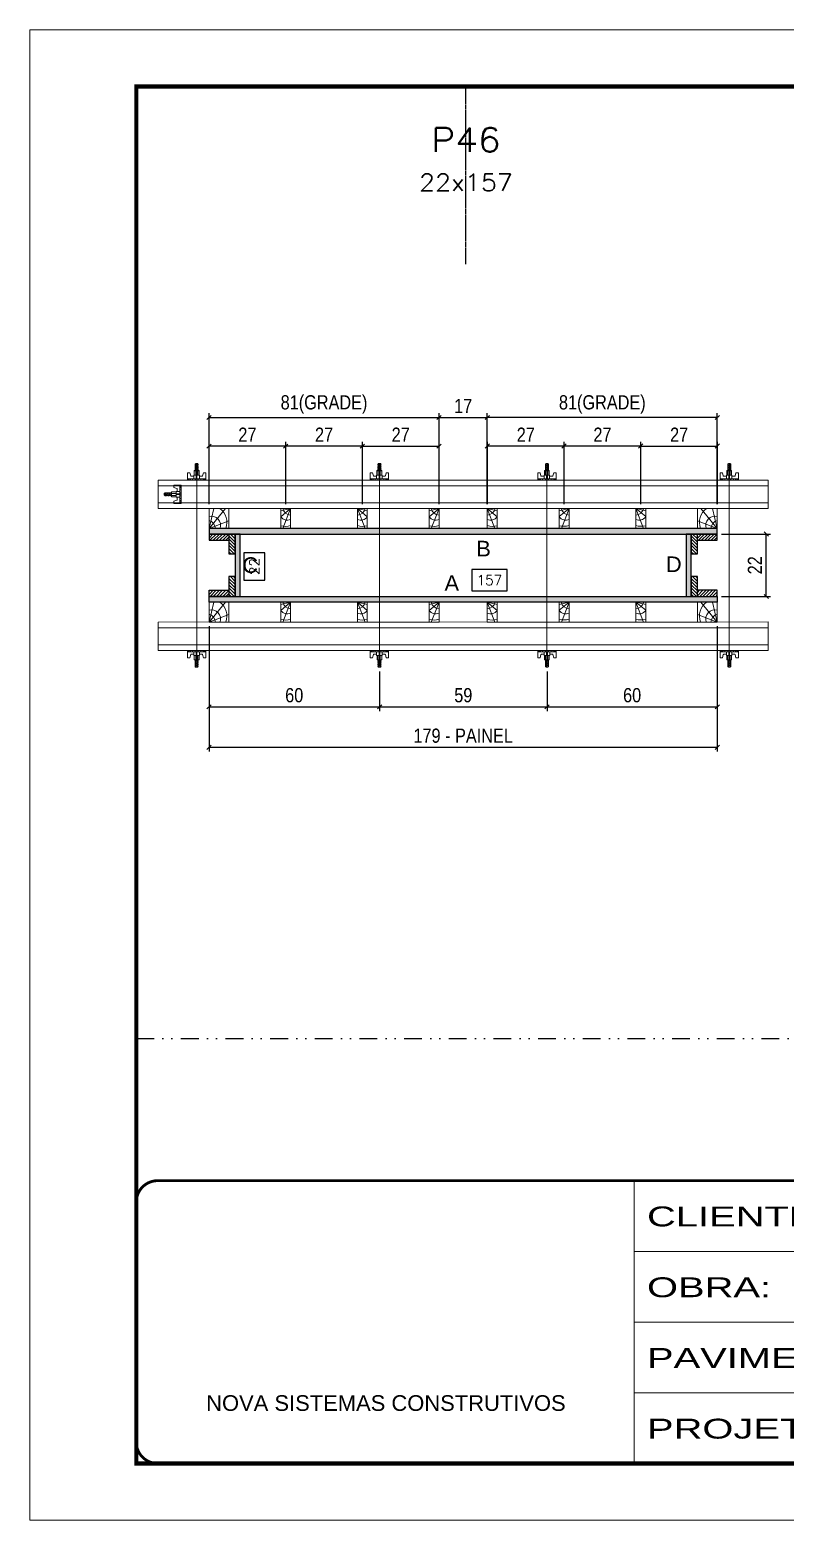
# Model space of a CAD drawing. Extents: x 14400 to 20667, y -21631 to 6985.
# Drawn here: x 17597 to 18129, y 192 to 1242 of the extents above; entities that cross this region are included whole.
import ezdxf
from ezdxf.enums import TextEntityAlignment as Align

# ---------------------------------------------------------------- set-up
doc = ezdxf.new("R2010")
doc.units = 0
for name, pattern in [('CONTINUO', [0]), ('DASHED', [0.75, 0.5, -0.25]), ('DIVIDE2', [0.625, 0.25, -0.125, 0, -0.125, 0, -0.125]), ('HIDDEN', [0.375, 0.25, -0.125])]:
    doc.linetypes.add(name, pattern=pattern)
for name, color, linetype in [('CHAPA', 1, 'Continuous'), ('COTA', 241, 'Continuous'), ('MEIO_PONT', 93, 'Continuous'), ('Nível', 160, 'Continuous'), ('SARRAFO', 251, 'Continuous'), ('Texto de Titulo', 7, 'Continuous'), ('Texto Qtd Sarr', 242, 'Continuous'), ('TEXTO_GERAL', 7, 'Continuous')]:
    doc.layers.add(name, color=color, linetype=linetype)
for name, color, linetype, lineweight in [('Folhas', 255, 'Continuous', 9), ('Hachura', 251, 'Continuous', 9), ('Madeira', 126, 'Continuous', 18), ('Perfil Metálico', 224, 'Continuous', 18), ('SARRAFO DE PRESSAO', 251, 'DASHED', 9), ('Texto Seção', 7, 'Continuous', 15)]:
    doc.layers.add(name, color=color, linetype=linetype, lineweight=lineweight)
doc.styles.add('ARIAL', font='arial.ttf')
doc.styles.add('COTA TECNICA 2X', font='techl___.ttf', dxfattribs={"height": 10})
doc.styles.add('ROMANS', font='romans.shx')
doc.styles.add('Tecnologia', font='')
doc.styles.get('Tecnologia').set_extended_font_data('Forgotten Futurist')
doc.dimstyles.new('SECAO PILAR', dxfattribs={"dimtxt": 10, "dimasz": 3, "dimexe": 3, "dimexo": 3, "dimgap": 3, "dimtad": 1, "dimdec": 1, "dimlfac": 0.5, "dimzin": 12, "dimdsep": 46, "dimtxsty": 'COTA TECNICA 2X', "dimblk1": 'OBLIQUE', "dimblk2": 'OBLIQUE', "dimsah": 1, "dimcen": 0.9, "dimclrd": 256, "dimclre": 256, "dimclrt": 256, "dimadec": 1, "dimazin": 3, "dimtfac": 1, "dimtdec": 1, "dimtmove": 0, "dimatfit": 3, "dimfxl": 1, "dimtolj": 1, "dimtzin": 12, "dimarcsym": 0})
doc.dimstyles.new('SECÇÃO 2', dxfattribs={"dimtxt": 7, "dimasz": 6, "dimexe": 0.18, "dimexo": 2, "dimgap": -4, "dimtad": 3, "dimdec": 1, "dimlfac": 0.5, "dimzin": 12, "dimdsep": 46, "dimtxsty": 'ROMANS', "dimblk": 'ARCHTICK', "dimcen": 0.09, "dimse1": 1, "dimse2": 1, "dimsd1": 1, "dimsd2": 1, "dimclrd": 180, "dimclre": 5, "dimclrt": 1, "dimadec": 0, "dimazin": 3, "dimtfac": 1, "dimtdec": 1, "dimtofl": 0, "dimtmove": 0, "dimatfit": 3, "dimldrblk": 'ARCHTICK', "dimfxl": 1, "dimtolj": 1, "dimtzin": 0, "dimarcsym": 0})

# ---------------------------------------------------------------- blocks, each defined once
blk = doc.blocks.new('9999999999')
at = {"color": 30, "linetype": 'CONTINUO'}
for p, q in [((98564.6, 34230.2), (98564.6, 34429.4)), ((98564.6, 34379.6), (99584, 34379.6)), ((98564.6, 34329.8), (99488, 34329.8)), ((98564.6, 34280), (99488, 34280))]:
    blk.add_line(p, q, dxfattribs=at)
at = {"color": 30, "linetype": 'CONTINUO', "const_width": 2}
blk.add_lwpolyline([(99584, 34230.2), (99584, 34414.4, 0.414214), (99569, 34429.4), (98229, 34429.4, 0.414214), (98214, 34414.4), (98214, 34245.2, 0.414214), (98229, 34230.2), (99584, 34230.2)], format="xyb", dxfattribs=at)
at = {"layer": 'Folhas'}
blk.add_lwpolyline([(98139, 34190.2), (99624, 34190.2), (99624, 35240.2), (98139, 35240.2)], close=True, dxfattribs=at)
at = {"layer": 'Folhas', "color": 30, "const_width": 3}
blk.add_lwpolyline([(98214, 34230.2), (99584, 34230.2), (99584, 35200.2), (98214, 35200.2)], close=True, dxfattribs=at)
at = {"color": 7, "linetype": 'Continuous', "ltscale": 5, "style": 'ARIAL'}
blk.add_text('NOVA SISTEMAS CONSTRUTIVOS', height=11.059, dxfattribs=at).set_placement((98263.2, 34267.2))
at = {"layer": 'Folhas', "color": 7, "style": 'Tecnologia', "width": 1.5}
for s, p in [('CLIENTE:', (98573.7, 34397.2)), ('OBRA:', (98573.7, 34347.3)), ('PAVIMENTO:', (98573.7, 34297.5)), ('PROJETO:', (98573.7, 34247.7))]:
    blk.add_text(s, height=14, dxfattribs=at).set_placement(p)
blk = doc.blocks.new('*D966')
at = {"layer": 'COTA', "color": 180, "lineweight": -2, "transparency": 16777216}
for p, q in [((17762.6, 873.3), (17747.6, 873.3)), ((17747.6, 873.3), (17747.6, 854)), ((17762.6, 854), (17762.6, 873.3)), ((17747.6, 854), (17762.6, 854))]:
    blk.add_line(p, q, dxfattribs=at)
at = {"layer": 'Defpoints', "color": 0, "transparency": 16777216}
for p in [(17762.5, 886.6), (17762.5, 842.6), (17766.6, 842.6)]:
    blk.add_point(p, dxfattribs=at)
at = {"layer": 'COTA', "color": 1, "transparency": 16777216, "insert": (17755.1, 863.7), "char_height": 7, "attachment_point": 5, "rotation": 90, "style": 'ROMANS'}
blk.add_mtext('\\A1;22', dxfattribs=at)
blk = doc.blocks.new('_ArchTick')
at = {"color": 0, "linetype": 'ByBlock', "const_width": 0.15}
blk.add_lwpolyline([(-0.5, -0.5), (0.5, 0.5)], dxfattribs=at)
blk = doc.blocks.new('*D967')
at = {"layer": 'COTA', "color": 180, "lineweight": -2, "transparency": 16777216}
for p, q in [((17933.2, 861.6), (17908.2, 861.6)), ((17908.2, 861.6), (17908.2, 846.6)), ((17933.2, 846.6), (17933.2, 861.6)), ((17908.2, 846.6), (17933.2, 846.6))]:
    blk.add_line(p, q, dxfattribs=at)
at = {"layer": 'Defpoints', "color": 0, "transparency": 16777216}
for p in [(17745.2, 842.6), (18059.2, 842.6), (18059.2, 842.6)]:
    blk.add_point(p, dxfattribs=at)
at = {"layer": 'COTA', "color": 1, "transparency": 16777216, "insert": (17920.7, 854.1), "char_height": 7, "attachment_point": 5, "style": 'ROMANS'}
blk.add_mtext('\\A1;157', dxfattribs=at)
blk = doc.blocks.new('_Oblique')
at = {"color": 0, "linetype": 'ByBlock', "lineweight": -2}
blk.add_line((-0.5, -0.5), (0.5, 0.5), dxfattribs=at)
blk = doc.blocks.new('*D968')
at = {"layer": 'COTA', "lineweight": -2, "transparency": 16777216}
for p, q in [((17723.2, 821.6), (17723.2, 733.4)), ((18081.2, 821.6), (18081.2, 733.4)), ((17723.2, 736.4), (18081.2, 736.4))]:
    blk.add_line(p, q, dxfattribs=at)
at = {"layer": 'Defpoints', "color": 0, "transparency": 16777216}
for p in [(17723.2, 824.6), (18081.2, 824.6), (18081.2, 736.4)]:
    blk.add_point(p, dxfattribs=at)
at = {"layer": 'COTA', "lineweight": -2, "transparency": 16777216, "xscale": 3, "yscale": 3, "zscale": 3, "rotation": 180}
blk.add_blockref('_Oblique', (17723.2, 736.4), dxfattribs=at)
at = {"layer": 'COTA', "lineweight": -2, "transparency": 16777216, "xscale": 3, "yscale": 3, "zscale": 3}
blk.add_blockref('_Oblique', (18081.2, 736.4), dxfattribs=at)
at = {"layer": 'COTA', "transparency": 16777216, "insert": (17902.2, 744.5), "char_height": 10, "attachment_point": 5, "style": 'COTA TECNICA 2X'}
blk.add_mtext('\\A1;179 - PAINEL', dxfattribs=at)
blk = doc.blocks.new('*D969')
at = {"layer": 'COTA', "lineweight": -2, "transparency": 16777216}
for p, q in [((17723.2, 821.6), (17723.2, 761.9)), ((17843.3, 789.8), (17843.3, 761.9)), ((17723.2, 764.9), (17843.3, 764.9))]:
    blk.add_line(p, q, dxfattribs=at)
at = {"layer": 'Defpoints', "color": 0, "transparency": 16777216}
for p in [(17723.2, 824.6), (17843.3, 792.8), (17843.3, 764.9)]:
    blk.add_point(p, dxfattribs=at)
at = {"layer": 'COTA', "lineweight": -2, "transparency": 16777216, "xscale": 3, "yscale": 3, "zscale": 3, "rotation": 180}
blk.add_blockref('_Oblique', (17723.2, 764.9), dxfattribs=at)
at = {"layer": 'COTA', "lineweight": -2, "transparency": 16777216, "xscale": 3, "yscale": 3, "zscale": 3}
blk.add_blockref('_Oblique', (17843.3, 764.9), dxfattribs=at)
at = {"layer": 'COTA', "transparency": 16777216, "insert": (17783.2, 773), "char_height": 10, "attachment_point": 5, "style": 'COTA TECNICA 2X'}
blk.add_mtext('\\A1;60', dxfattribs=at)
blk = doc.blocks.new('*D970')
at = {"layer": 'COTA', "lineweight": -2, "transparency": 16777216}
for p, q in [((18081.2, 821.6), (18081.2, 761.9)), ((17961.3, 789.8), (17961.3, 761.9)), ((17961.3, 764.9), (18081.2, 764.9))]:
    blk.add_line(p, q, dxfattribs=at)
at = {"layer": 'Defpoints', "color": 0, "transparency": 16777216}
for p in [(18081.2, 824.6), (17961.3, 792.8), (18081.2, 764.9)]:
    blk.add_point(p, dxfattribs=at)
at = {"layer": 'COTA', "lineweight": -2, "transparency": 16777216, "xscale": 3, "yscale": 3, "zscale": 3, "rotation": 180}
blk.add_blockref('_Oblique', (17961.3, 764.9), dxfattribs=at)
at = {"layer": 'COTA', "lineweight": -2, "transparency": 16777216, "xscale": 3, "yscale": 3, "zscale": 3}
blk.add_blockref('_Oblique', (18081.2, 764.9), dxfattribs=at)
at = {"layer": 'COTA', "transparency": 16777216, "insert": (18021.2, 773), "char_height": 10, "attachment_point": 5, "style": 'COTA TECNICA 2X'}
blk.add_mtext('\\A1;60', dxfattribs=at)
blk = doc.blocks.new('C')
at = {"layer": 'Hachura', "color": 0}
for p, q in [((0, 3.22), (0, -3.22)), ((0.45, 3.22), (0, 3.22)), ((0.46, 3.16), (0, 3.16)), ((0.46, 3.05), (0, 3.05)), ((0.46, 2.88), (0, 2.88)), ((0, 2.75), (0, -1.16)), ((0.46, 2.65), (0, 2.65)), ((0.46, 2.23), (0, 2.23)), ((0.46, 1.51), (0, 1.51)), ((0.39, 0.49), (0.17, 0.49)), ((0.45, -3.23), (0.45, 3.22)), ((0.45, 3.22), (2.58, 3.22)), ((1.74, 0.97), (0.45, 0.97)), ((1.45, 0.1), (0.45, 0.1)), ((1.35, 1.94), (1.35, 0.96)), ((2.58, 2.39), (1.47, 2.09)), ((1.74, -0.97), (1.74, 0.97)), ((1.74, 0.97), (1.74, 0.84)), ((1.74, 0.97), (1.74, 0.84)), ((1.74, 0.84), (3.35, 0.84)), ((3.35, 0.45), (1.74, 0.45)), ((2.58, 3.22), (2.58, 2.39)), ((3.32, 0.84), (3.32, -0.84)), ((3.35, 0.84), (3.35, -0.84)), ((3.68, 0.45), (3.35, 0.45)), ((3.84, -0.52), (3.35, 0.45)), ((3.35, 0.06), (3.67, -0.57)), ((3.68, 0.45), (4.16, -0.52)), ((3.72, 0.5), (4.25, -0.57)), ((4.37, -0.55), (3.83, 0.53)), ((4.15, 0.45), (3.93, 0.45)), ((4.42, -0.52), (3.93, 0.45)), ((4.15, 0.45), (4.26, 0.45)), ((4.26, 0.45), (4.74, -0.52)), ((4.3, 0.5), (4.83, -0.57)), ((4.95, -0.55), (4.41, 0.53)), ((4.51, 0.45), (4.84, 0.45)), ((5, -0.52), (4.51, 0.45)), ((4.84, 0.45), (5.32, -0.52)), ((4.88, 0.5), (5.41, -0.57)), ((5.53, -0.55), (4.99, 0.53)), ((5.58, -0.52), (5.09, 0.45)), ((5.42, 0.45), (5.09, 0.45)), ((5.58, -0.52), (5.09, 0.45)), ((5.42, 0.45), (5.74, -0.19)), ((5.46, 0.5), (5.74, -0.07)), ((5.74, 0.19), (5.57, 0.53)), ((5.74, 0.32), (5.68, 0.45)), ((5.68, 0.45), (5.74, 0.45)), ((5.74, 0.45), (5.9, 0.29)), ((5.74, 0.45), (5.74, -0.52)), ((5.9, -0.36), (5.9, 0.29)), ((0.45, 0), (0, 0)), ((0.46, -1.52), (0, -1.52)), ((0.46, -2.23), (0, -2.23)), ((0.46, -2.65), (0, -2.65)), ((0.46, -2.88), (0, -2.88)), ((0.46, -3.05), (0, -3.05)), ((0.46, -3.16), (0, -3.16)), ((0, -3.22), (2.57, -3.22)), ((0.08, -0.48), (0.29, -0.48)), ((0.29, -0.48), (0.4, -0.48)), ((0.45, 0), (0.45, -0.97)), ((0.45, -0.16), (1.45, -0.16)), ((0.45, -0.65), (0.45, -0.32)), ((0.45, -3.23), (0.45, -0.65)), ((0.45, -0.97), (1.74, -0.97)), ((1.35, -1.94), (1.35, -0.97)), ((2.58, -2.39), (1.47, -2.1)), ((3.35, -0.32), (1.74, -0.32)), ((3.35, -0.84), (1.74, -0.84)), ((2.58, -3.23), (2.58, -2.39)), ((3.35, -0.07), (3.58, -0.52)), ((3.35, -0.52), (3.58, -0.52)), ((3.84, -0.52), (4.16, -0.52)), ((4.42, -0.52), (4.74, -0.52)), ((4.63, -0.52), (4.74, -0.52)), ((5, -0.52), (5.32, -0.52)), ((5.58, -0.52), (5.74, -0.52)), ((5.74, -0.52), (5.9, -0.36)), ((5.74, -0.52), (5.74, -0.52))]:
    blk.add_line(p, q, dxfattribs=at)
for centre, radius, start, end in [((1.52, 1.94), 0.161, 104.7436, 180), ((1.44, -0.03), 0.129, 272.695, 87.305), ((3.81, 0.39), 0.143, 25.5688, 154.4312), ((4.39, 0.39), 0.143, 25.5688, 154.4312), ((4.97, 0.39), 0.143, 25.5688, 154.4312), ((5.55, 0.39), 0.143, 25.5688, 154.4312), ((0.17, -0.37), 0.174, 221.744, 317.8592), ((1.52, -1.94), 0.161, 180, 255.2564), ((3.71, -0.4), 0.174, 222.1408, 318.256), ((4.29, -0.4), 0.174, 222.1408, 318.256), ((4.87, -0.4), 0.174, 222.1408, 318.256), ((5.45, -0.4), 0.174, 222.1408, 318.256), ((5.61, -0.4), 0.174, 317.8592, 318.256)]:
    blk.add_arc(centre, radius, start, end, dxfattribs=at)
blk = doc.blocks.new('*D971')
at = {"layer": 'COTA', "lineweight": -2, "transparency": 16777216}
for p, q in [((17843.3, 789.8), (17843.3, 761.9)), ((17961.3, 789.8), (17961.3, 761.9)), ((17843.3, 764.9), (17961.3, 764.9))]:
    blk.add_line(p, q, dxfattribs=at)
at = {"layer": 'Defpoints', "color": 0, "transparency": 16777216}
for p in [(17843.3, 792.8), (17961.3, 792.8), (17961.3, 764.9)]:
    blk.add_point(p, dxfattribs=at)
at = {"layer": 'COTA', "lineweight": -2, "transparency": 16777216, "xscale": 3, "yscale": 3, "zscale": 3, "rotation": 180}
blk.add_blockref('_Oblique', (17843.3, 764.9), dxfattribs=at)
at = {"layer": 'COTA', "lineweight": -2, "transparency": 16777216, "xscale": 3, "yscale": 3, "zscale": 3}
blk.add_blockref('_Oblique', (17961.3, 764.9), dxfattribs=at)
at = {"layer": 'COTA', "transparency": 16777216, "insert": (17902.3, 773), "char_height": 10, "attachment_point": 5, "style": 'COTA TECNICA 2X'}
blk.add_mtext('\\A1;59', dxfattribs=at)
blk = doc.blocks.new('*D972')
at = {"layer": 'COTA', "lineweight": -2, "transparency": 16777216}
for p, q in [((17919.2, 907.6), (17919.2, 971.7)), ((18081.2, 968.7), (17919.2, 968.7)), ((18081.2, 907.6), (18081.2, 971.7))]:
    blk.add_line(p, q, dxfattribs=at)
at = {"layer": 'Defpoints', "color": 0, "transparency": 16777216}
for p in [(17919.2, 968.7), (17919.2, 904.6), (18081.2, 904.6)]:
    blk.add_point(p, dxfattribs=at)
at = {"layer": 'COTA', "lineweight": -2, "transparency": 16777216, "xscale": 3, "yscale": 3, "zscale": 3, "rotation": 180}
blk.add_blockref('_Oblique', (17919.2, 968.7), dxfattribs=at)
at = {"layer": 'COTA', "lineweight": -2, "transparency": 16777216, "xscale": 3, "yscale": 3, "zscale": 3}
blk.add_blockref('_Oblique', (18081.2, 968.7), dxfattribs=at)
at = {"layer": 'COTA', "transparency": 16777216, "insert": (18000.2, 977.9), "char_height": 10, "attachment_point": 5, "style": 'COTA TECNICA 2X'}
blk.add_mtext('\\A1;81(GRADE)', dxfattribs=at)
blk = doc.blocks.new('*D973')
at = {"layer": 'COTA', "lineweight": -2, "transparency": 16777216}
for p, q in [((18084.2, 886.6), (18118.7, 886.6)), ((18115.7, 842.6), (18115.7, 886.6)), ((18084.2, 842.6), (18118.7, 842.6))]:
    blk.add_line(p, q, dxfattribs=at)
at = {"layer": 'Defpoints', "color": 0, "transparency": 16777216}
for p in [(18081.2, 886.6), (18115.7, 886.6), (18081.2, 842.6)]:
    blk.add_point(p, dxfattribs=at)
at = {"layer": 'COTA', "lineweight": -2, "transparency": 16777216, "xscale": 3, "yscale": 3, "zscale": 3}
for p, rotation in [((18115.7, 886.6), 90), ((18115.7, 842.6), 270)]:
    blk.add_blockref('_Oblique', p, dxfattribs=dict(at, rotation=rotation))
at = {"layer": 'COTA', "transparency": 16777216, "insert": (18107.7, 864.6), "char_height": 10, "attachment_point": 5, "rotation": 90, "style": 'COTA TECNICA 2X'}
blk.add_mtext('\\A1;22', dxfattribs=at)
blk = doc.blocks.new('PONTALETE')
at = {"layer": 'Madeira'}
for q in [(2.71, 7), (7, 5.76), (7, 1.74)]:
    blk.add_line((0, 0), q, dxfattribs=at)
blk.add_lwpolyline([(0, 0), (7, 0), (7, 7), (0, 7)], close=True, dxfattribs=at)
for centre, radius, start, end in [((2.04, 0.06), 6.23, 37.2818, 109.0913), ((1.09, 0.9), 3.19, 343.603, 109.9847), ((-0.21, -0.78), 3.09, 14.6322, 86.0383)]:
    blk.add_arc(centre, radius, start, end, dxfattribs=at)
blk = doc.blocks.new('titulo1')
at = {"layer": 'Defpoints', "color": 252, "linetype": 'HIDDEN', "ltscale": 2}
blk.add_line((0, 0), (0, 125), dxfattribs=at)
at = {"layer": 'Defpoints', "style": 'ROMANS', "oblique": 15}
blk.add_attdef('FOLHA', text='', height=10, dxfattribs=at).set_placement((0, 15.6), align=Align.MIDDLE_CENTER)
at = {"layer": 'Texto Qtd Sarr', "color": 3, "style": 'ROMANS', "oblique": 15}
for tag, height, p in [('TITULO', 17, (0, 71.4)), ('SEÇÃO', 12, (0, 41.5))]:
    blk.add_attdef(tag, text='', height=height, dxfattribs=at).set_placement(p, align=Align.MIDDLE_CENTER)
blk = doc.blocks.new('MEIO PONTALETE')
at = {"layer": 'Madeira'}
for q in [(2.71, 7), (3.5, 2.88), (3.5, 0.87)]:
    blk.add_line((0, 0), q, dxfattribs=at)
blk.add_lwpolyline([(0, 0), (3.5, 0), (3.5, 7), (0, 7)], close=True, dxfattribs=at)
for centre, radius, start, end in [((2.04, 0.06), 6.23, 76.4499, 109.0913), ((1.09, 0.9), 3.19, 40.9063, 109.9847), ((-0.21, -0.78), 3.09, 14.6322, 86.0383)]:
    blk.add_arc(centre, radius, start, end, dxfattribs=at)
blk = doc.blocks.new('*D974')
at = {"layer": 'COTA', "lineweight": -2, "transparency": 16777216}
for p, q in [((17777.2, 907.6), (17777.2, 951.5)), ((17831.2, 948.5), (17777.2, 948.5)), ((17831.2, 907.6), (17831.2, 951.5))]:
    blk.add_line(p, q, dxfattribs=at)
at = {"layer": 'Defpoints', "color": 0, "transparency": 16777216}
for p in [(17777.2, 948.5), (17777.2, 904.6), (17831.2, 904.6)]:
    blk.add_point(p, dxfattribs=at)
at = {"layer": 'COTA', "lineweight": -2, "transparency": 16777216, "xscale": 3, "yscale": 3, "zscale": 3, "rotation": 180}
blk.add_blockref('_Oblique', (17777.2, 948.5), dxfattribs=at)
at = {"layer": 'COTA', "lineweight": -2, "transparency": 16777216, "xscale": 3, "yscale": 3, "zscale": 3}
blk.add_blockref('_Oblique', (17831.2, 948.5), dxfattribs=at)
at = {"layer": 'COTA', "transparency": 16777216, "insert": (17804.2, 956.6), "char_height": 10, "attachment_point": 5, "style": 'COTA TECNICA 2X'}
blk.add_mtext('\\A1;27', dxfattribs=at)
blk = doc.blocks.new('*D975')
at = {"layer": 'COTA', "lineweight": -2, "transparency": 16777216}
for p, q in [((17723.2, 907.6), (17723.2, 951.5)), ((17777.2, 948.5), (17723.2, 948.5)), ((17777.2, 907.6), (17777.2, 951.5))]:
    blk.add_line(p, q, dxfattribs=at)
at = {"layer": 'Defpoints', "color": 0, "transparency": 16777216}
for p in [(17723.2, 948.5), (17723.2, 904.6), (17777.2, 904.6)]:
    blk.add_point(p, dxfattribs=at)
at = {"layer": 'COTA', "lineweight": -2, "transparency": 16777216, "xscale": 3, "yscale": 3, "zscale": 3, "rotation": 180}
blk.add_blockref('_Oblique', (17723.2, 948.5), dxfattribs=at)
at = {"layer": 'COTA', "lineweight": -2, "transparency": 16777216, "xscale": 3, "yscale": 3, "zscale": 3}
blk.add_blockref('_Oblique', (17777.2, 948.5), dxfattribs=at)
at = {"layer": 'COTA', "transparency": 16777216, "insert": (17750.2, 956.6), "char_height": 10, "attachment_point": 5, "style": 'COTA TECNICA 2X'}
blk.add_mtext('\\A1;27', dxfattribs=at)
blk = doc.blocks.new('*D976')
at = {"layer": 'COTA', "lineweight": -2, "transparency": 16777216}
for p, q in [((17723.2, 907.6), (17723.2, 971.7)), ((17723.2, 968.7), (17885.2, 968.7)), ((17885.2, 907.6), (17885.2, 971.7))]:
    blk.add_line(p, q, dxfattribs=at)
at = {"layer": 'Defpoints', "color": 0, "transparency": 16777216}
for p in [(17885.2, 968.7), (17723.2, 904.6), (17885.2, 904.6)]:
    blk.add_point(p, dxfattribs=at)
at = {"layer": 'COTA', "lineweight": -2, "transparency": 16777216, "xscale": 3, "yscale": 3, "zscale": 3, "rotation": 180}
blk.add_blockref('_Oblique', (17723.2, 968.7), dxfattribs=at)
at = {"layer": 'COTA', "lineweight": -2, "transparency": 16777216, "xscale": 3, "yscale": 3, "zscale": 3}
blk.add_blockref('_Oblique', (17885.2, 968.7), dxfattribs=at)
at = {"layer": 'COTA', "transparency": 16777216, "insert": (17804.2, 977.9), "char_height": 10, "attachment_point": 5, "style": 'COTA TECNICA 2X'}
blk.add_mtext('\\A1;81(GRADE)', dxfattribs=at)
blk = doc.blocks.new('*D987')
at = {"layer": 'COTA', "lineweight": -2, "transparency": 16777216}
for p, q in [((17885.2, 907.6), (17885.2, 971.7)), ((17885.2, 968.7), (17919.2, 968.7)), ((17919.2, 907.6), (17919.2, 971.7))]:
    blk.add_line(p, q, dxfattribs=at)
at = {"layer": 'Defpoints', "color": 0, "transparency": 16777216}
for p in [(17919.2, 968.7), (17885.2, 904.6), (17919.2, 904.6)]:
    blk.add_point(p, dxfattribs=at)
at = {"layer": 'COTA', "lineweight": -2, "transparency": 16777216, "xscale": 3, "yscale": 3, "zscale": 3, "rotation": 180}
blk.add_blockref('_Oblique', (17885.2, 968.7), dxfattribs=at)
at = {"layer": 'COTA', "lineweight": -2, "transparency": 16777216, "xscale": 3, "yscale": 3, "zscale": 3}
blk.add_blockref('_Oblique', (17919.2, 968.7), dxfattribs=at)
at = {"layer": 'COTA', "transparency": 16777216, "insert": (17902.2, 976.8), "char_height": 10, "attachment_point": 5, "style": 'COTA TECNICA 2X'}
blk.add_mtext('\\A1;17', dxfattribs=at)
blk = doc.blocks.new('*D988')
at = {"layer": 'COTA', "lineweight": -2, "transparency": 16777216}
for p, q in [((17831.2, 907.6), (17831.2, 951.5)), ((17831.2, 948.5), (17885.2, 948.5)), ((17885.2, 907.6), (17885.2, 951.5))]:
    blk.add_line(p, q, dxfattribs=at)
at = {"layer": 'Defpoints', "color": 0, "transparency": 16777216}
for p in [(17885.2, 948.5), (17831.2, 904.6), (17885.2, 904.6)]:
    blk.add_point(p, dxfattribs=at)
at = {"layer": 'COTA', "lineweight": -2, "transparency": 16777216, "xscale": 3, "yscale": 3, "zscale": 3, "rotation": 180}
blk.add_blockref('_Oblique', (17831.2, 948.5), dxfattribs=at)
at = {"layer": 'COTA', "lineweight": -2, "transparency": 16777216, "xscale": 3, "yscale": 3, "zscale": 3}
blk.add_blockref('_Oblique', (17885.2, 948.5), dxfattribs=at)
at = {"layer": 'COTA', "transparency": 16777216, "insert": (17858.2, 956.6), "char_height": 10, "attachment_point": 5, "style": 'COTA TECNICA 2X'}
blk.add_mtext('\\A1;27', dxfattribs=at)
blk = doc.blocks.new('*D977')
at = {"layer": 'COTA', "lineweight": -2, "transparency": 16777216}
for p, q in [((17973.3, 907.6), (17973.3, 951.6)), ((18027.3, 948.6), (17973.3, 948.6)), ((18027.3, 907.6), (18027.3, 951.6))]:
    blk.add_line(p, q, dxfattribs=at)
at = {"layer": 'Defpoints', "color": 0, "transparency": 16777216}
for p in [(17973.3, 948.6), (17973.3, 904.6), (18027.3, 904.6)]:
    blk.add_point(p, dxfattribs=at)
at = {"layer": 'COTA', "lineweight": -2, "transparency": 16777216, "xscale": 3, "yscale": 3, "zscale": 3, "rotation": 180}
blk.add_blockref('_Oblique', (17973.3, 948.6), dxfattribs=at)
at = {"layer": 'COTA', "lineweight": -2, "transparency": 16777216, "xscale": 3, "yscale": 3, "zscale": 3}
blk.add_blockref('_Oblique', (18027.3, 948.6), dxfattribs=at)
at = {"layer": 'COTA', "transparency": 16777216, "insert": (18000.3, 956.6), "char_height": 10, "attachment_point": 5, "style": 'COTA TECNICA 2X'}
blk.add_mtext('\\A1;27', dxfattribs=at)
blk = doc.blocks.new('*D978')
at = {"layer": 'COTA', "lineweight": -2, "transparency": 16777216}
for p, q in [((17919.3, 907.6), (17919.3, 951.6)), ((17973.3, 948.6), (17919.3, 948.6)), ((17973.3, 907.6), (17973.3, 951.6))]:
    blk.add_line(p, q, dxfattribs=at)
at = {"layer": 'Defpoints', "color": 0, "transparency": 16777216}
for p in [(17919.3, 948.6), (17919.3, 904.6), (17973.3, 904.6)]:
    blk.add_point(p, dxfattribs=at)
at = {"layer": 'COTA', "lineweight": -2, "transparency": 16777216, "xscale": 3, "yscale": 3, "zscale": 3, "rotation": 180}
blk.add_blockref('_Oblique', (17919.3, 948.6), dxfattribs=at)
at = {"layer": 'COTA', "lineweight": -2, "transparency": 16777216, "xscale": 3, "yscale": 3, "zscale": 3}
blk.add_blockref('_Oblique', (17973.3, 948.6), dxfattribs=at)
at = {"layer": 'COTA', "transparency": 16777216, "insert": (17946.3, 956.6), "char_height": 10, "attachment_point": 5, "style": 'COTA TECNICA 2X'}
blk.add_mtext('\\A1;27', dxfattribs=at)
blk = doc.blocks.new('*D989')
at = {"layer": 'COTA', "lineweight": -2, "transparency": 16777216}
for p, q in [((18027.3, 907.6), (18027.3, 951.6)), ((18027.3, 948.6), (18081.3, 948.6)), ((18081.3, 907.6), (18081.3, 951.6))]:
    blk.add_line(p, q, dxfattribs=at)
at = {"layer": 'Defpoints', "color": 0, "transparency": 16777216}
for p in [(18081.3, 948.6), (18027.3, 904.6), (18081.3, 904.6)]:
    blk.add_point(p, dxfattribs=at)
at = {"layer": 'COTA', "lineweight": -2, "transparency": 16777216, "xscale": 3, "yscale": 3, "zscale": 3, "rotation": 180}
blk.add_blockref('_Oblique', (18027.3, 948.6), dxfattribs=at)
at = {"layer": 'COTA', "lineweight": -2, "transparency": 16777216, "xscale": 3, "yscale": 3, "zscale": 3}
blk.add_blockref('_Oblique', (18081.3, 948.6), dxfattribs=at)
at = {"layer": 'COTA', "transparency": 16777216, "insert": (18054.3, 956.6), "char_height": 10, "attachment_point": 5, "style": 'COTA TECNICA 2X'}
blk.add_mtext('\\A1;27', dxfattribs=at)

msp = doc.modelspace()

# ---------------------------------------------------------------- hatches: boundary and pattern name
at = {"layer": 'Hachura'}
h = msp.add_hatch(color=256, dxfattribs=at)
h.dxf.hatch_style = 1
h.paths.add_polyline_path([(18081.19, 886.6), (18081.19, 890.6), (17723.19, 890.6), (17723.19, 886.6)])
h = msp.add_hatch(dxfattribs=at)
h.set_pattern_fill('ANSI31', color=256, scale=0.5, angle=180, style=0)
h.set_pattern_definition([(225, (8599.2353, -22042.8084), (1.12253202, -1.12253202), [])])
h.paths.add_polyline_path([(17737.19, 886.6), (17737.19, 882.2), (17723.19, 882.2), (17723.19, 886.6)])
h = msp.add_hatch(dxfattribs=at)
h.set_pattern_fill('ANSI31', color=256, scale=0.5, angle=270, style=0)
h.set_pattern_definition([(315, (40632.9953, -8616.3521), (1.12253202, 1.12253202), [])])
h.paths.add_polyline_path([(17741.59, 872.6), (17737.19, 872.6), (17737.19, 886.6), (17741.59, 886.6)])
h = msp.add_hatch(color=256, dxfattribs=at)
h.dxf.hatch_style = 1
h.paths.add_polyline_path([(17741.59, 842.6), (17745.19, 842.6), (17745.19, 886.6), (17741.59, 886.6)])
h = msp.add_hatch(color=256, dxfattribs=at)
h.dxf.hatch_style = 1
h.paths.add_polyline_path([(18059.19, 842.6), (18062.79, 842.6), (18062.79, 886.6), (18059.19, 886.6)])
h = msp.add_hatch(dxfattribs=at)
h.set_pattern_fill('ANSI31', color=256, scale=0.5, angle=270, style=0)
h.set_pattern_definition([(315, (40958.5953, -8616.3521), (1.12253202, 1.12253202), [])])
h.paths.add_polyline_path([(18067.19, 872.6), (18062.79, 872.6), (18062.79, 886.6), (18067.19, 886.6)])
h = msp.add_hatch(dxfattribs=at)
h.set_pattern_fill('ANSI31', color=256, scale=0.5, angle=180, style=0)
h.set_pattern_definition([(225, (8943.2353, -22042.8084), (1.12253202, -1.12253202), [])])
h.paths.add_polyline_path([(18081.19, 886.6), (18081.19, 882.2), (18067.19, 882.2), (18067.19, 886.6)])
h = msp.add_hatch(dxfattribs=at)
h.set_pattern_fill('ANSI31', color=256, scale=0.5, angle=270, style=0)
h.set_pattern_definition([(315, (40632.9953, -8646.3521), (1.12253202, 1.12253202), [])])
h.paths.add_polyline_path([(17741.59, 842.6), (17737.19, 842.6), (17737.19, 856.6), (17741.59, 856.6)])
h = msp.add_hatch(dxfattribs=at)
h.set_pattern_fill('ANSI31', color=256, scale=0.5, angle=270, style=0)
h.set_pattern_definition([(315, (40958.5953, -8646.3521), (1.12253202, 1.12253202), [])])
h.paths.add_polyline_path([(18067.19, 842.6), (18062.79, 842.6), (18062.79, 856.6), (18067.19, 856.6)])
h = msp.add_hatch(dxfattribs=at)
h.set_pattern_fill('ANSI31', color=256, scale=0.5, angle=180, style=0)
h.set_pattern_definition([(225, (8599.2353, -22048.8084), (1.12253202, -1.12253202), [])])
h.paths.add_polyline_path([(17737.19, 842.6), (17737.19, 847), (17723.19, 847), (17723.19, 842.6)])
h = msp.add_hatch(color=256, dxfattribs=at)
h.dxf.hatch_style = 1
h.paths.add_polyline_path([(18081.19, 842.6), (18081.19, 838.6), (17723.19, 838.6), (17723.19, 842.6)])
h = msp.add_hatch(dxfattribs=at)
h.set_pattern_fill('ANSI31', color=256, scale=0.5, angle=180, style=0)
h.set_pattern_definition([(225, (8578.2353, -22048.8084), (1.12253202, -1.12253202), [])])
h.paths.add_polyline_path([(18067.19, 842.6), (18067.19, 847), (18081.19, 847), (18081.19, 842.6)])

# ---------------------------------------------------------------- linework, layer by layer
at = {"layer": 'CHAPA'}
for points in [[(18081.19, 886.6), (18081.19, 890.6), (17723.19, 890.6), (17723.19, 886.6)], [(17741.59, 842.6), (17745.19, 842.6), (17745.19, 886.6), (17741.59, 886.6)], [(18059.19, 842.6), (18062.79, 842.6), (18062.79, 886.6), (18059.19, 886.6)], [(18081.19, 842.6), (18081.19, 838.6), (17723.19, 838.6), (17723.19, 842.6)]]:
    msp.add_lwpolyline(points, close=True, dxfattribs=at)
at = {"layer": 'Hachura'}
for p, q in [((17714.5, 793.83), (17714.5, 931.57)), ((17843.19, 793.83), (17843.19, 931.57)), ((17961.19, 793.83), (17961.19, 931.57)), ((18089.58, 793.83), (18089.58, 931.57))]:
    msp.add_line(p, q, dxfattribs=at)
at = {"layer": 'Madeira'}
for points in [[(17885.19, 890.6), (17885.19, 904.6), (17723.19, 904.6), (17723.19, 890.6)], [(17919.19, 890.6), (17919.19, 904.6), (18081.19, 904.6), (18081.19, 890.6)], [(17885.19, 824.6), (17885.19, 838.6), (17723.19, 838.6), (17723.19, 824.6)], [(17919.19, 824.6), (17919.19, 838.6), (18081.19, 838.6), (18081.19, 824.6)]]:
    msp.add_lwpolyline(points, close=True, dxfattribs=at)
at = {"layer": 'Nível', "color": 4, "linetype": 'DIVIDE2', "ltscale": 50}
msp.add_line((17671.97, 531.13), (19041.97, 531.13), dxfattribs=at)
at = {"layer": 'Perfil Metálico'}
for p, q in [((18116.91, 920.54), (17687.47, 920.54)), ((18116.91, 908.54), (17687.47, 908.54)), ((18116.91, 820.6), (17687.47, 820.6)), ((18116.91, 808.6), (17687.47, 808.6))]:
    msp.add_line(p, q, dxfattribs=at)
for points in [[(18116.91, 904.6), (18116.91, 924.6), (17687.47, 924.54), (17687.47, 904.54)], [(17687.47, 824.6), (17687.47, 804.6), (18116.91, 804.66), (18116.91, 824.66)]]:
    msp.add_lwpolyline(points, close=True, dxfattribs=at)
at = {"layer": 'SARRAFO'}
for points in [[(17737.19, 886.6), (17723.19, 886.6), (17723.19, 882.2), (17737.19, 882.2)], [(18067.19, 882.2), (18081.19, 882.2), (18081.19, 886.6), (18067.19, 886.6)], [(17737.19, 842.6), (17723.19, 842.6), (17723.19, 847), (17737.19, 847)], [(18067.19, 842.6), (18081.19, 842.6), (18081.19, 847), (18067.19, 847)]]:
    msp.add_lwpolyline(points, dxfattribs=at)
for points in [[(17737.19, 886.6), (17737.19, 872.6), (17741.59, 872.6), (17741.59, 886.6)], [(18062.79, 886.6), (18062.79, 872.6), (18067.19, 872.6), (18067.19, 886.6)], [(17737.19, 856.6), (17737.19, 842.6), (17741.59, 842.6), (17741.59, 856.6)], [(18062.79, 856.6), (18062.79, 842.6), (18067.19, 842.6), (18067.19, 856.6)]]:
    msp.add_lwpolyline(points, close=True, dxfattribs=at)

# ---------------------------------------------------------------- block references
at = {"layer": 'Hachura', "linetype": 'Continuous', "yscale": 2, "zscale": 2}
for p, xscale, rotation in [((17714.51, 924.57), -2, 270), ((17843.18, 924.57), 2, 90.00000000000001), ((17961.18, 924.57), 2, 90.00000000000001), ((18089.57, 924.57), 2, 90.00000000000001), ((17703.5, 914.6), 2, 180), ((17714.5, 804.63), 2, 270), ((17843.19, 804.63), -2, 90), ((17961.19, 804.63), -2, 90), ((18089.58, 804.63), -2, 90)]:
    msp.add_blockref('C', p, dxfattribs=dict(at, xscale=xscale, rotation=rotation))
at = {"layer": 'MEIO_PONT'}
for name, p, xscale, yscale, zscale, rotation in [('PONTALETE', (17723.19, 890.6), -2, 2, 2, 270), ('MEIO PONTALETE', (17780.69, 904.6), 1.999999997962732, 1.999999997962732, 1.999999997962732, 180), ('MEIO PONTALETE', (17827.69, 904.6), -1.999999997962732, 1.999999997962732, 1.999999997962732, 180), ('MEIO PONTALETE', (17885.19, 904.6), 1.999999997962732, 1.999999997962732, 1.999999997962732, 180), ('MEIO PONTALETE', (17919.19, 904.6), -1.999999997962732, 1.999999997962732, 1.999999997962732, 180), ('MEIO PONTALETE', (17976.8, 904.63), 1.999999997962732, 1.999999997962732, 1.999999997962732, 180), ('MEIO PONTALETE', (18023.8, 904.63), -1.999999997962732, 1.999999997962732, 1.999999997962732, 180), ('PONTALETE', (18081.19, 890.6), 2, 2, 2, 89.99999999999997), ('PONTALETE', (17723.19, 824.6), -2, 2, 2, 270), ('MEIO PONTALETE', (17780.69, 838.6), 1.999999997962732, 1.999999997962732, 1.999999997962732, 180), ('MEIO PONTALETE', (17827.69, 838.6), -1.999999997962732, 1.999999997962732, 1.999999997962732, 180), ('MEIO PONTALETE', (17885.19, 838.6), 1.999999997962732, 1.999999997962732, 1.999999997962732, 180), ('MEIO PONTALETE', (17919.19, 838.6), -1.999999997962732, 1.999999997962732, 1.999999997962732, 180), ('MEIO PONTALETE', (17976.8, 838.63), 1.999999997962732, 1.999999997962732, 1.999999997962732, 180), ('MEIO PONTALETE', (18023.8, 838.63), -1.999999997962732, 1.999999997962732, 1.999999997962732, 180), ('PONTALETE', (18081.19, 824.6), 2, 2, 2, 89.99999999999997)]:
    msp.add_blockref(name, p, dxfattribs=dict(at, xscale=xscale, yscale=yscale, zscale=zscale, rotation=rotation))
at = {"layer": 'SARRAFO DE PRESSAO', "color": 6, "linetype": 'ByBlock'}
msp.add_blockref('9999999999', (-80542.01, -33998.35), dxfattribs=at)
at = {"layer": 'Texto Seção'}
ref = msp.add_blockref('titulo1', (17904.19, 1076.85), dxfattribs=at)
ref.add_attrib('TITULO', 'P46', dxfattribs={"layer": 'Texto de Titulo', "color": 7, "height": 17, "style": 'ROMANS', "width": 1.1}).set_placement((17904.19, 1164.35), align=Align.MIDDLE_CENTER)
ref.add_attrib('SEÇÃO', '22x157', dxfattribs={"layer": 'Texto de Titulo', "color": 7, "height": 12, "style": 'ROMANS', "width": 1.1}).set_placement((17904.19, 1134.35), align=Align.MIDDLE_CENTER)

# ---------------------------------------------------------------- texts
at = {"layer": 'TEXTO_GERAL', "style": 'ARIAL'}
for s, p in [('B', (17916.59, 876.35)), ('C', (17752.2, 864.74)), ('D', (18050.55, 865.32)), ('A', (17894.18, 852.12))]:
    msp.add_text(s, height=11, dxfattribs=at).set_placement(p, align=Align.MIDDLE_CENTER)

# ---------------------------------------------------------------- dimensions: what is measured, and where the dimension line sits
at = {"layer": 'COTA'}
dim = msp.add_linear_dim(base=(17885.19, 968.72), p1=(17723.19, 904.6), p2=(17885.19, 904.6), angle=180, text='<>(GRADE)', dimstyle='SECAO PILAR', dxfattribs=at)
dim.commit()
dim.dimension.update_dxf_attribs({"geometry": '*D976', "text_midpoint": (17804.19, 977.94)})
for base, p1, p2, picture, middle in [((17919.19, 968.72), (17885.19, 904.6), (17919.19, 904.57), '*D987', (17902.19, 976.79)), ((17885.19, 948.53), (17831.19, 904.6), (17885.19, 904.57), '*D988', (17858.19, 956.6)), ((18081.3, 948.55), (18027.3, 904.63), (18081.3, 904.6), '*D989', (18054.3, 956.63)), ((17843.26, 764.86), (17723.19, 824.6), (17843.26, 792.83), '*D969', (17783.22, 772.96)), ((18081.19, 764.86), (17961.26, 792.83), (18081.19, 824.6), '*D970', (18021.22, 772.96)), ((17961.26, 764.86), (17843.26, 792.83), (17961.26, 792.83), '*D971', (17902.26, 773))]:
    dim = msp.add_linear_dim(base=base, p1=p1, p2=p2, dimstyle='SECAO PILAR', dxfattribs=at)
    dim.commit()
    dim.dimension.update_dxf_attribs({"geometry": picture, "text_midpoint": middle})
for base, p1, p2, text, picture, middle in [((17919.19, 968.72), (18081.18, 904.6), (17919.19, 904.6), '<>(GRADE)', '*D972', (18000.19, 977.94)), ((18081.19, 736.44), (17723.19, 824.61), (18081.19, 824.65), '<> - PAINEL', '*D968', (17902.19, 744.54))]:
    dim = msp.add_linear_dim(base=base, p1=p1, p2=p2, text=text, dimstyle='SECAO PILAR', dxfattribs=at)
    dim.commit()
    dim.dimension.update_dxf_attribs({"geometry": picture, "text_midpoint": middle})
for base, p1, p2, angle, picture, middle in [((17723.19, 948.53), (17777.19, 904.6), (17723.19, 904.6), 180, '*D975', (17750.19, 956.6)), ((17777.19, 948.53), (17831.19, 904.6), (17777.19, 904.6), 180, '*D974', (17804.19, 956.6)), ((17919.3, 948.55), (17973.3, 904.63), (17919.3, 904.62), 180, '*D978', (17946.3, 956.63)), ((17973.3, 948.55), (18027.3, 904.63), (17973.3, 904.63), 180, '*D977', (18000.3, 956.63)), ((18115.74, 886.6), (18081.19, 842.6), (18081.19, 886.6), 90, '*D973', (18107.74, 864.6))]:
    dim = msp.add_linear_dim(base=base, p1=p1, p2=p2, angle=angle, dimstyle='SECAO PILAR', dxfattribs=at)
    dim.commit()
    dim.dimension.update_dxf_attribs({"geometry": picture, "text_midpoint": middle})
dim = msp.add_linear_dim(base=(17766.6, 842.6), p1=(17762.51, 886.6), p2=(17762.51, 842.6), angle=270, dimstyle='SECÇÃO 2', dxfattribs=at)
dim.commit()
dim.dimension.update_dxf_attribs({"geometry": '*D966', "text_midpoint": (17766.6, 863.67), "dimtype": 160})
dim = msp.add_linear_dim(base=(18059.19, 842.6), p1=(17745.19, 842.6), p2=(18059.19, 842.6), dimstyle='SECÇÃO 2', dxfattribs=at)
dim.commit()
dim.dimension.update_dxf_attribs({"geometry": '*D967', "text_midpoint": (17920.74, 842.6), "dimtype": 160})

doc.saveas('drawing.dxf')
